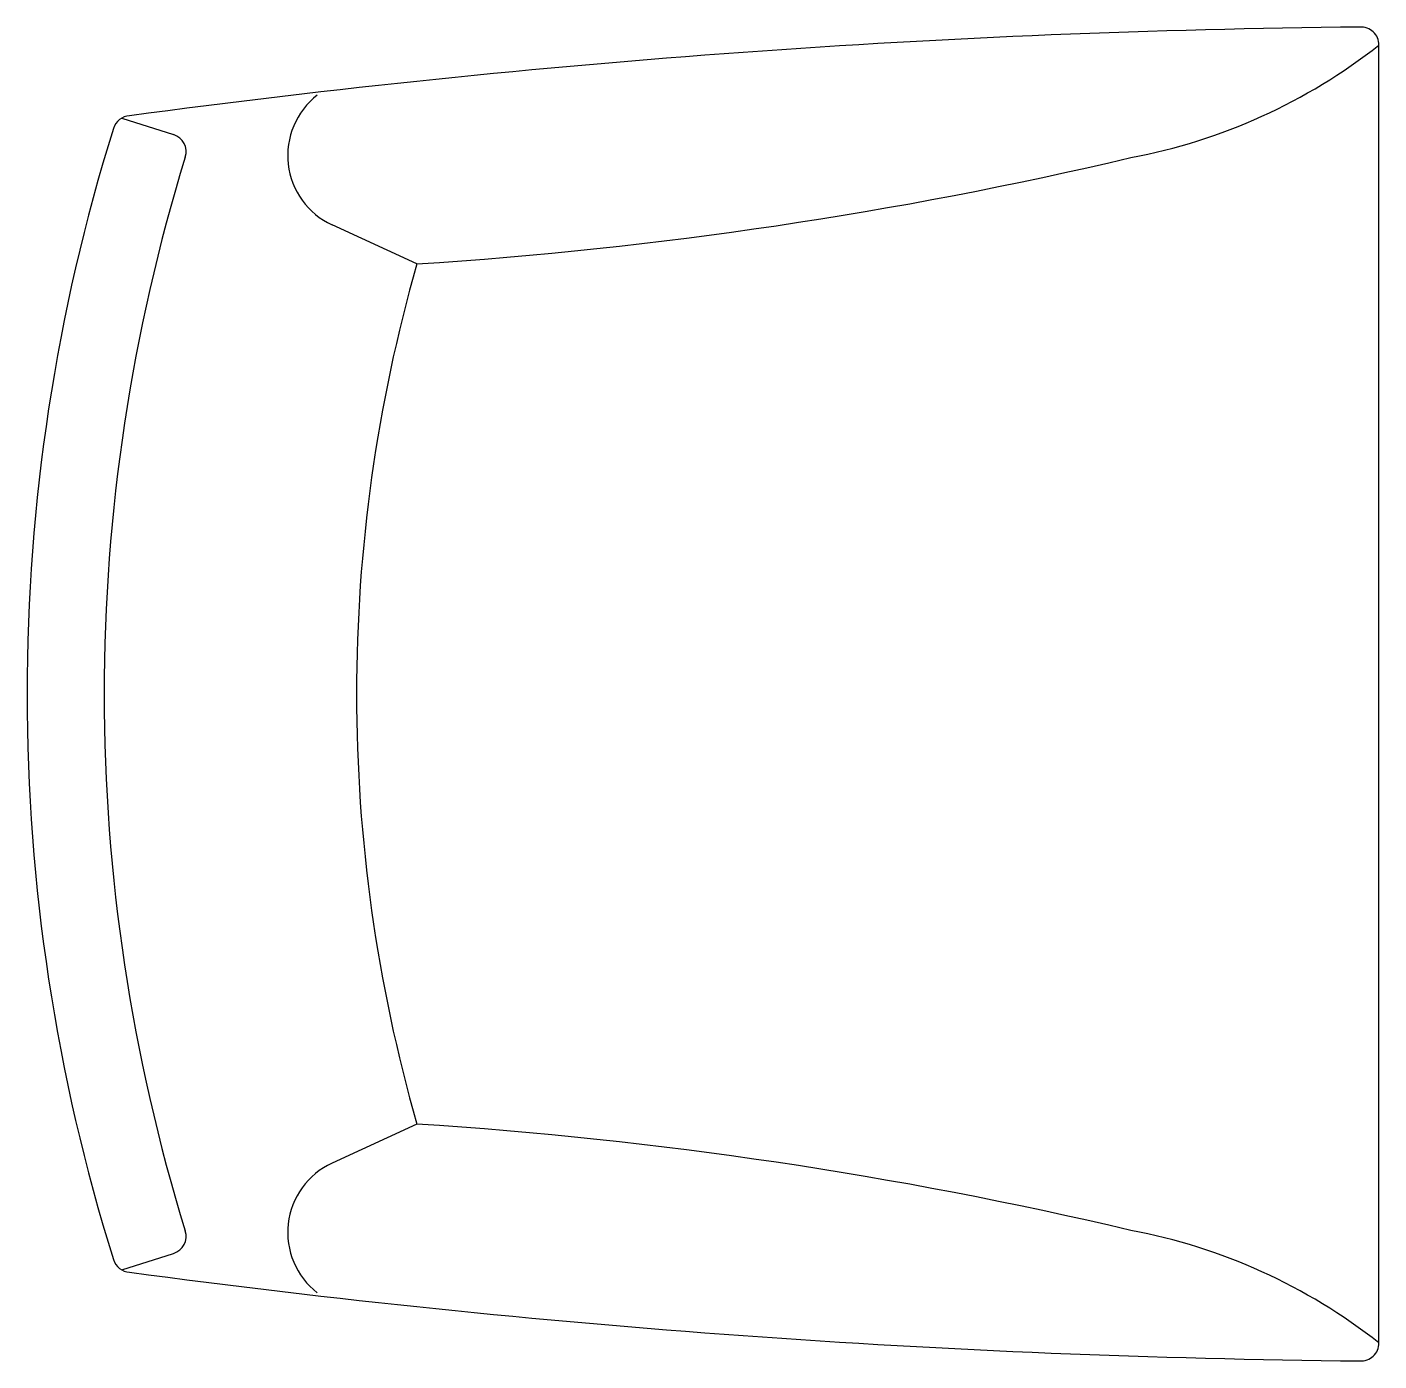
# Model space of a CAD drawing. Header units: millimetres. Extents: x -830.921 to -830.171, y 2705.304 to 2706.044.
import ezdxf

# ---------------------------------------------------------------- set-up
doc = ezdxf.new("R2010")
doc.units = ezdxf.units.MM
doc.header["$LTSCALE"] = 10
doc.layers.add('Móveis_sofás', color=2, linetype='Continuous')

msp = doc.modelspace()

# ---------------------------------------------------------------- linework, layer by layer
at = {"layer": 'Móveis_sofás'}
for p, q in [((-830.17096, 2705.31405), (-830.17096, 2706.034)), ((-830.86838, 2705.9935), (-830.83967, 2705.98431)), ((-830.70473, 2705.91263), (-830.75173, 2705.93429)), ((-830.70473, 2705.43542), (-830.75173, 2705.41376)), ((-830.86838, 2705.35455), (-830.83967, 2705.36374))]:
    msp.add_line(p, q, dxfattribs=at)
for centre, radius, start, end in [((-830.12545, 2700.50963), 5.53464, 90.58113, 97.66974), ((-830.18096, 2706.034), 0.01, 0, 93.59973), ((-830.36705, 2706.28334), 0.31721, 280.626, 308.18264), ((-830.73401, 2705.97274), 0.04234, 127.75467, 245.25275), ((-830.86349, 2705.98477), 0.01, 93.59973, 162.63029), ((-829.87006, 2705.67402), 1.0509, 162.63029, 197.36971), ((-830.84272, 2705.97479), 0.01, 342.81768, 72.2549), ((-829.87006, 2705.67402), 1.0081, 162.81768, 197.18232), ((-830.8574, 2708.29952), 2.39177, 273.6598, 283.2659), ((-829.87006, 2705.67402), 0.8681, 164.04666, 195.95334), ((-830.8574, 2703.04853), 2.39177, 76.7341, 86.3402), ((-830.73401, 2705.37531), 0.04234, 114.74725, 232.24533), ((-830.84272, 2705.37326), 0.01, 287.7451, 17.18232), ((-830.36705, 2705.06471), 0.31721, 51.81736, 79.374), ((-830.86349, 2705.36328), 0.01, 197.36971, 266.40027), ((-830.12545, 2710.83842), 5.53464, 262.33026, 269.41887), ((-830.18096, 2705.31405), 0.01, 266.40027, 0)]:
    msp.add_arc(centre, radius, start, end, dxfattribs=at)

doc.saveas('drawing.dxf')
